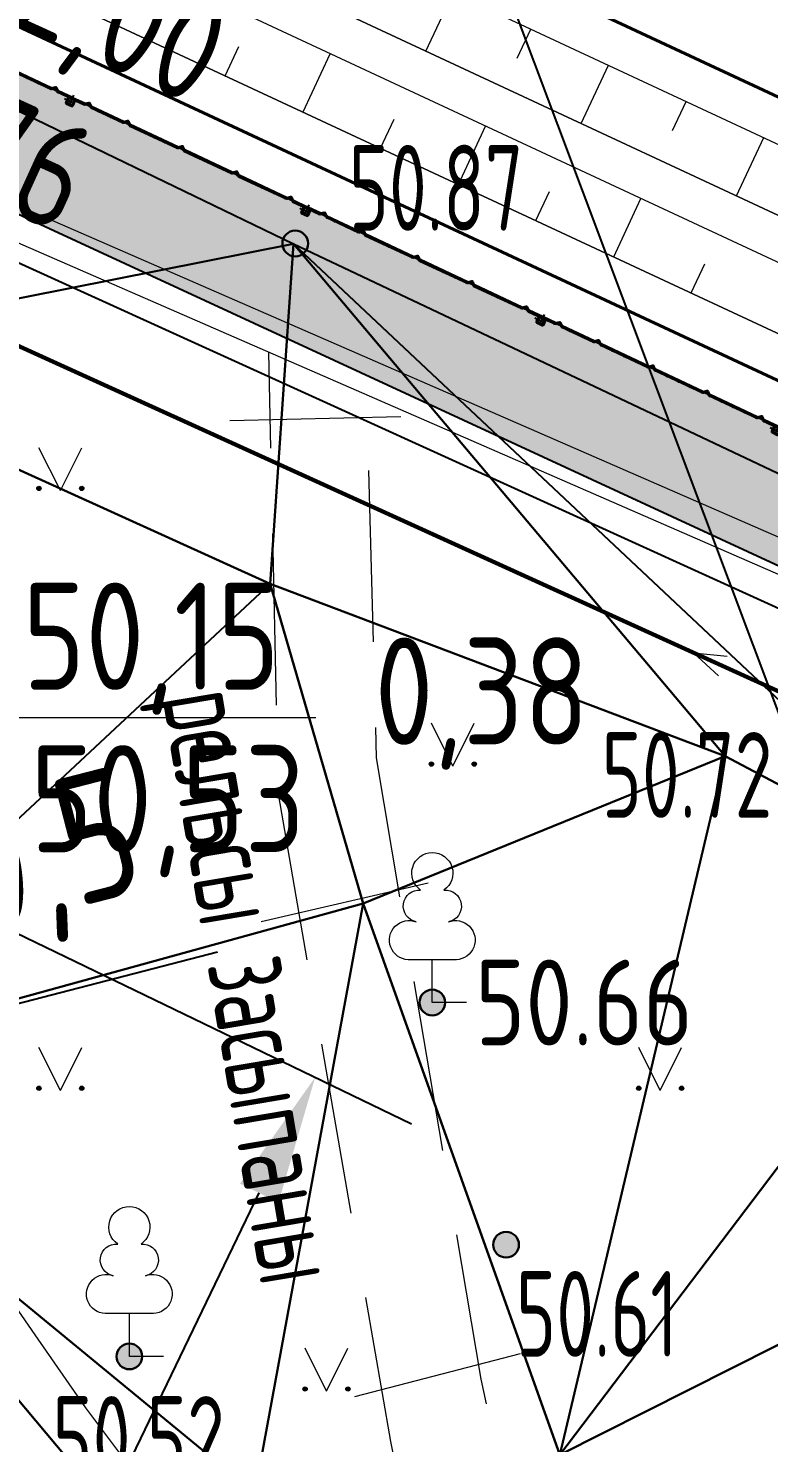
# Model space of a CAD drawing. Extents: x 1098675 to 1099684, y 381052 to 381453.
# Drawn here: x 1099286.63 to 1099295.27, y 381390.89 to 381407.39 of the extents above; entities that cross this region are included whole.
import ezdxf
from ezdxf.enums import TextEntityAlignment as Align

# ---------------------------------------------------------------- set-up
doc = ezdxf.new("R2010")
doc.units = 0
doc.header["$MEASUREMENT"] = 0
doc.header["$PDMODE"] = 34
doc.header["$PDSIZE"] = -1
doc.linetypes.add('23', pattern=[3, 2, -1])
doc.linetypes.add('Территория ПС Мелитопольская$0$GOST2.303 5', pattern=[24, 20, -1.5, 1, -1.5])
doc.layers.get('0').update_dxf_attribs({"linetype": 'CONTINUOUS', "lineweight": 0})
doc.layers.get('Defpoints').update_dxf_attribs({"color": 252, "linetype": 'CONTINUOUS'})
for name, color, linetype, lineweight in [('ГП', 7, 'CONTINUOUS', 20), ('ГП-ВП вар.1', 7, 'CONTINUOUS', 0), ('ГП-площади', 252, 'CONTINUOUS', 0), ('ГП_БЛАГОУСТРОЙСТВО_озеленение', 73, 'CONTINUOUS', 5), ('ГП_ГРАНИЦА_проект работ', 12, 'МИП_Граница_работ', 40), ('ГП_ТЕКСТ_размеры', 7, 'CONTINUOUS', 5), ('Разбивочный Благоустройство', 7, 'CONTINUOUS', 20), ('Съемка', 253, 'CONTINUOUS', 20), ('Территория ПС Мелитопольская$0$0.2 Внешнее ограждение', 5, 'CONTINUOUS', 40), ('Тропа обхода предв.', 7, 'CONTINUOUS', 0)]:
    doc.layers.add(name, color=color, linetype=linetype, lineweight=lineweight)
for name, color, linetype in [('С_R_Мелитополь1_SRF-VIEW', 252, 'CONTINUOUS'), ('Территория ПС Мелитопольская$0$0.4 Тропа обхода', 8, 'CONTINUOUS'), ('Территория ПС Мелитопольская$0$3_Осевая', 3, 'Территория ПС Мелитопольская$0$GOST2.303 5'), ('Территория ПС Мелитопольская$0$5_Заштрих', 6, 'CONTINUOUS')]:
    doc.layers.add(name, color=color, linetype=linetype)
doc.styles.add('GOST 2.304', font='GOST2304A.ttf', dxfattribs={"height": 1.25})
doc.styles.add('TOPO_D431', font='GOST2304A.ttf')
doc.styles.add('txt', font='GOST2304A.ttf')
doc.styles.add('ГОСТ', font='GOST2304A.ttf', dxfattribs={"height": 2.5})
doc.styles.add('Территория ПС Мелитопольская$0$Standard', font='GOST2304A.ttf')
doc.linetypes.add('ЗАБ ЖБ^1^', pattern='A,4,["|",txt,S=0.8,R=0,X=0,Y=0],4', length=8)
doc.linetypes.add('МИП_Граница_работ', pattern='A,10,-1.197667,[133,ltypeshp,S=0.35,R=0,X=0,Y=0],-0.044784,[133,ltypeshp,S=0.3,R=0,X=0,Y=0],-0.054403,[133,ltypeshp,S=0.24,R=0,X=0,Y=0],-0.071522,[133,ltypeshp,S=0.17,R=0,X=0,Y=0],-0.071361,[133,ltypeshp,S=0.1,R=0,X=0,Y=0],-1.662597,[133,ltypeshp,S=0.35,R=0,X=0,Y=0],-0.044784,[133,ltypeshp,S=0.3,R=0,X=0,Y=0],-0.054403,[133,ltypeshp,S=0.24,R=0,X=0,Y=0],-0.071522,[133,ltypeshp,S=0.17,R=0,X=0,Y=0],-0.071361,[133,ltypeshp,S=0.1,R=0,X=0,Y=0],-1.655597', length=15.000001)
doc.dimstyles.new('ISO-25', dxfattribs={"dimtxt": 1.5, "dimasz": 1.5, "dimexe": 1.25, "dimexo": 0, "dimtad": 1, "dimtxsty": 'TOPO_D431', "dimcen": 2.5, "dimazin": 0, "dimtfac": 1, "dimtmove": 0, "dimatfit": 3, "dimfxl": 1, "dimarcsym": 0})

# ---------------------------------------------------------------- blocks, each defined once
blk = doc.blocks.new('Территория ПС Мелитопольская$0$Панель_Н3030_150_сбоку')
for p, q in [((5, 0), (10, 0)), ((5, 0), (5, -185)), ((10, 0), (10, -185)), ((5, -265), (5, -885)), ((7, -190), (34, -223)), ((34, -227), (7, -260)), ((10, -265), (10, -885)), ((38, -220), (11, -187)), ((11, -263), (38, -230)), ((5, -965), (5, -1585)), ((7, -890), (34, -923)), ((34, -927), (7, -960)), ((10, -965), (10, -1585)), ((38, -920), (11, -887)), ((11, -963), (38, -930)), ((7, -1590), (34, -1623)), ((34, -1627), (7, -1660)), ((38, -1620), (11, -1587)), ((11, -1663), (38, -1630)), ((5, -1665), (5, -2285)), ((10, -1665), (10, -2285)), ((7, -2290), (34, -2323)), ((38, -2320), (11, -2287)), ((5, -2365), (5, -2785)), ((34, -2327), (7, -2360)), ((10, -2365), (10, -2785)), ((11, -2363), (38, -2330)), ((7, -2790), (34, -2823)), ((38, -2820), (11, -2787)), ((5, -2865), (5, -3030)), ((34, -2827), (7, -2860)), ((10, -2865), (10, -3030)), ((11, -2863), (38, -2830)), ((5, -3030), (10, -3030))]:
    blk.add_line(p, q)
for centre in [(3, -25), (3, -175), (3, -275), (33, -225), (3, -425), (3, -575), (3, -725), (3, -875), (3, -975), (33, -925), (3, -1125), (3, -1275), (3, -1425), (3, -1575), (33, -1625), (3, -1675), (3, -1825), (3, -1975), (3, -2125), (3, -2275), (3, -2375), (33, -2325), (3, -2525), (3, -2675), (3, -2775), (3, -2875), (33, -2825), (3, -3025)]:
    blk.add_circle(centre, 2.5)
for centre, radius, start, end in [((13, -185), 7.5, 180, 219.486), ((13, -265), 7.5, 140.514, 180), ((13, -185), 2.5, 180, 219.486), ((13, -265), 2.5, 140.514, 180), ((33, -225), 7.5, 320.514, 39.486), ((13, -885), 7.5, 180, 219.486), ((13, -965), 7.5, 140.514, 180), ((13, -885), 2.5, 180, 219.486), ((13, -965), 2.5, 140.514, 180), ((33, -925), 7.5, 320.514, 39.486), ((13, -1585), 7.5, 180, 219.486), ((13, -1585), 2.5, 180, 219.486), ((33, -1625), 7.5, 320.514, 39.486), ((13, -1665), 7.5, 140.514, 180), ((13, -1665), 2.5, 140.514, 180), ((13, -2285), 7.5, 180, 219.486), ((13, -2285), 2.5, 180, 219.486), ((13, -2365), 7.5, 140.514, 180), ((13, -2365), 2.5, 140.514, 180), ((33, -2325), 7.5, 320.514, 39.486), ((13, -2785), 7.5, 180, 219.486), ((13, -2785), 2.5, 180, 219.486), ((13, -2865), 7.5, 140.514, 180), ((13, -2865), 2.5, 140.514, 180), ((33, -2825), 7.5, 320.514, 39.486)]:
    blk.add_arc(centre, radius, start, end)
blk = doc.blocks.new('*U75')
at = {"layer": 'Территория ПС Мелитопольская$0$5_Заштрих'}
h = blk.add_hatch(dxfattribs=at)
h.set_pattern_fill('ANSI31', color=256)
h.set_pattern_definition([(45, (-3717.2358, -503.4625), (-2.245064, 2.245064), [])])
edge = h.paths.add_edge_path()
edge.add_line((-40, 34), (-40, -34))
edge.add_arc((-34, -34), 6, 180, 270)
edge.add_line((-34, -40), (34, -40))
edge.add_arc((34, -34), 6, 270, 360)
edge.add_line((40, -34), (40, 34))
edge.add_arc((34, 34), 6, 0, 90)
edge.add_line((34, 40), (-34, 40))
edge.add_arc((-34, 34), 6, 90, 180)
edge = h.paths.add_edge_path(flags=16)
edge.add_line((-37, 34), (-37, -34))
edge.add_arc((-34, -34), 3, 180, 270)
edge.add_line((-34, -37), (34, -37))
edge.add_arc((34, -34), 3, 270, 360)
edge.add_line((37, -34), (37, 34))
edge.add_arc((34, 34), 3, 360, 450)
edge.add_line((34, 37), (-34, 37))
edge.add_arc((-34, 34), 3, 90, 180)
for points in [[(34, 40), (-34, 40, 0.414214), (-40, 34), (-40, -34, 0.414214), (-34, -40), (34, -40, 0.414214), (40, -34), (40, 34, 0.414214)], [(34, 37), (-34, 37, 0.414214), (-37, 34), (-37, -34, 0.414214), (-34, -37), (34, -37, 0.414214), (37, -34), (37, 34, 0.414214)]]:
    blk.add_lwpolyline(points, format="xyb", close=True)
at = {"layer": 'Территория ПС Мелитопольская$0$3_Осевая'}
for p, q in [((-80, 0), (80, 0)), ((0, -80), (0, 80))]:
    blk.add_line(p, q, dxfattribs=at)
at = {"style": 'Территория ПС Мелитопольская$0$Standard', "flags": 9}
for tag, p in [('НАИМЕНОВАНИЕ', (71, -97)), ('ЕД.ИЗМ', (71, -177))]:
    blk.add_attdef(tag, p, '', height=50, dxfattribs=at)
blk = doc.blocks.new('*U51')
at = {"xscale": -1}
for name, p, rotation in [('Территория ПС Мелитопольская$0$Панель_Н3030_150_сбоку', (33481, -14189), 247.0549571256923), ('*U75', (33468, -14222), 157.0549571256924), ('Территория ПС Мелитопольская$0$Панель_Н3030_150_сбоку', (36271, -15371), 247.0549571256923), ('*U75', (36258, -15403), 157.0549571256924), ('Территория ПС Мелитопольская$0$Панель_Н3030_150_сбоку', (39062, -16552), 247.0549571256923), ('*U75', (39048, -16584), 157.0549571256924), ('Территория ПС Мелитопольская$0$Панель_Н3030_150_сбоку', (41852, -17733), 247.0549571256923), ('*U75', (41838, -17765), 157.0549571256924)]:
    blk.add_blockref(name, p, dxfattribs=dict(at, rotation=rotation))
blk = doc.blocks.new('Территория ПС Мелитопольская')
at = {"layer": 'Территория ПС Мелитопольская$0$0.4 Тропа обхода', "transparency": 33554534}
h = blk.add_hatch(color=256, dxfattribs=at)
h.dxf.hatch_style = 1
h.paths.add_polyline_path([(729104, 602832), (729225, 603130), (733466, 601233), (733380, 601036), (762579, 588771), (774045, 583823), (773675, 582825), (784155, 578208), (783870, 577056), (802583, 568921), (804433, 560231), (805151, 559888), (804505, 558535), (805975, 557904), (806369, 558822), (803976, 570060), (785748, 577984), (786028, 579117), (776266, 583536), (776626, 584530), (770978, 586532), (638012, 642832), (586836, 526190), (607888, 516968), (608530, 518433), (588945, 527013), (638843, 640743)])
at = {"layer": 'Территория ПС Мелитопольская$0$0.4 Тропа обхода'}
blk.add_lwpolyline([(729104, 602832), (638843, 640743), (588945, 527013), (608530, 518433), (607888, 516968), (586836, 526190), (638012, 642832), (770978, 586532), (776626, 584530), (776266, 583536), (786028, 579117), (785748, 577984), (803976, 570060), (806369, 558822), (805975, 557904), (804505, 558535)], dxfattribs=at)
at = {"layer": 'Территория ПС Мелитопольская$0$0.2 Внешнее ограждение'}
blk.add_blockref('*U51', (638049, 642817), dxfattribs=at)
blk = doc.blocks.new('*D107')
at = {"layer": 'Defpoints', "color": 0, "linetype": 'Continuous', "lineweight": 60, "transparency": 16777216}
for p in [(1099279.53, 381400.2), (1099289.974, 381395.154), (1099273.004, 381386.694)]:
    blk.add_point(p, dxfattribs=at)
at = {"layer": 'ГП_ТЕКСТ_размеры', "color": 0, "linetype": 'Continuous', "lineweight": -2, "transparency": 16777216}
for p, q in [((1099279.53, 381400.2), (1099291.099, 381394.61)), ((1099284.101, 381382.999), (1099289.321, 381393.804)), ((1099273.004, 381386.694), (1099284.574, 381381.104))]:
    blk.add_line(p, q, dxfattribs=at)
at = {"layer": 'ГП_ТЕКСТ_размеры', "color": 0, "linetype": 'Continuous', "lineweight": 60, "transparency": 16777216}
for points in [[(1099289.096, 381393.912), (1099289.546, 381393.695), (1099289.974, 381395.154)], [(1099283.875, 381383.107), (1099284.326, 381382.89), (1099283.448, 381381.648)]]:
    blk.add_solid(points, dxfattribs=at)
at = {"layer": 'ГП_ТЕКСТ_размеры', "color": 0, "linetype": 'Continuous', "transparency": 16777216, "insert": (1099284.154, 381386.27), "char_height": 1.5, "attachment_point": 5, "rotation": 64.2119, "style": 'TOPO_D431'}
blk.add_mtext('15', dxfattribs=at)
blk = doc.blocks.new('*D210')
at = {"layer": 'Defpoints', "color": 0, "linetype": 'Continuous', "lineweight": 60, "transparency": 16777216}
for p in [(1099277.978, 381410.892), (1099306.707, 381369.245), (1099295.239, 381364.938)]:
    blk.add_point(p, dxfattribs=at)
at = {"layer": 'ГП_ТЕКСТ_размеры', "color": 0, "linetype": 'Continuous', "lineweight": -2, "transparency": 16777216}
for p, q in [((1099277.978, 381410.892), (1099290.616, 381415.639)), ((1099289.974, 381413.795), (1099306.179, 381370.65)), ((1099295.239, 381364.938), (1099307.877, 381369.685))]:
    blk.add_line(p, q, dxfattribs=at)
at = {"layer": 'ГП_ТЕКСТ_размеры', "color": 0, "linetype": 'Continuous', "lineweight": 60, "transparency": 16777216}
for points in [[(1099290.208, 381413.883), (1099289.74, 381413.707), (1099289.446, 381415.199)], [(1099306.413, 381370.738), (1099305.945, 381370.562), (1099306.707, 381369.245)]]:
    blk.add_solid(points, dxfattribs=at)
at = {"layer": 'ГП_ТЕКСТ_размеры', "color": 0, "linetype": 'Continuous', "transparency": 16777216, "insert": (1099299.47, 381392.746), "char_height": 1.5, "attachment_point": 5, "rotation": 290.5868, "style": 'TOPO_D431'}
blk.add_mtext('49,09', dxfattribs=at)
blk = doc.blocks.new('*D243')
at = {"layer": 'Defpoints', "color": 0, "linetype": 'Continuous', "lineweight": 60, "transparency": 16777216}
for p in [(1099282.524, 381395.9), (1099282.036, 381395.775), (1099282.744, 381395.047)]:
    blk.add_point(p, dxfattribs=at)
at = {"layer": 'Разбивочный Благоустройство', "color": 0, "linetype": 'Continuous', "lineweight": -2, "transparency": 16777216}
for p, q in [((1099284.196, 381395.421), (1099288.832, 381396.616)), ((1099282.524, 381395.9), (1099283.055, 381393.837)), ((1099282.036, 381395.775), (1099282.568, 381393.711)), ((1099282.256, 381394.921), (1099282.744, 381395.047)), ((1099280.803, 381394.547), (1099279.351, 381394.173))]:
    blk.add_line(p, q, dxfattribs=at)
at = {"layer": 'Разбивочный Благоустройство', "color": 0, "linetype": 'Continuous', "lineweight": 60, "transparency": 16777216}
for points in [[(1099284.134, 381395.663), (1099284.258, 381395.179), (1099282.744, 381395.047)], [(1099280.741, 381394.789), (1099280.866, 381394.305), (1099282.256, 381394.921)]]:
    blk.add_solid(points, dxfattribs=at)
at = {"layer": 'Разбивочный Благоустройство', "color": 0, "linetype": 'Continuous', "lineweight": 20, "transparency": 16777216, "insert": (1099286.869, 381397.647), "char_height": 1.5, "attachment_point": 5, "rotation": 14.4528, "style": 'TOPO_D431'}
blk.add_mtext('0,5', dxfattribs=at)
blk = doc.blocks.new('Съемка')
at = {"layer": 'Съемка', "linetype": 'Continuous', "lineweight": -2}
h = blk.add_hatch(color=8, dxfattribs=at)
h.dxf.hatch_style = 1
edge = h.paths.add_edge_path()
edge.add_arc((1099289.741, 381404.883), 0.15, 0, 360)
h = blk.add_hatch(color=8, dxfattribs=at)
h.dxf.hatch_style = 1
edge = h.paths.add_edge_path()
edge.add_arc((1099289.741, 381404.883), 0.15, 0, 360)
at = {"layer": 'Съемка'}
h = blk.add_hatch(color=8, dxfattribs=at)
edge = h.paths.add_edge_path()
edge.add_arc((1099286.75, 381402.025), 0.025, 0, 360)
h = blk.add_hatch(color=8, dxfattribs=at)
edge = h.paths.add_edge_path()
edge.add_arc((1099287.25, 381402.025), 0.025, 0, 360)
h = blk.add_hatch(color=8, dxfattribs=at)
edge = h.paths.add_edge_path()
edge.add_arc((1099291.33, 381398.809), 0.025, 0, 360)
h = blk.add_hatch(color=8, dxfattribs=at)
edge = h.paths.add_edge_path()
edge.add_arc((1099291.83, 381398.809), 0.025, 0, 360)
at = {"layer": 'Съемка', "linetype": 'Continuous', "lineweight": -2}
h = blk.add_hatch(color=8, dxfattribs=at)
h.dxf.hatch_style = 1
edge = h.paths.add_edge_path()
edge.add_arc((1099291.341, 381396.026), 0.15, 0, 360)
at = {"layer": 'Съемка'}
h = blk.add_hatch(color=8, dxfattribs=at)
edge = h.paths.add_edge_path()
edge.add_arc((1099286.75, 381395.025), 0.025, 0, 360)
h = blk.add_hatch(color=8, dxfattribs=at)
edge = h.paths.add_edge_path()
edge.add_arc((1099287.25, 381395.025), 0.025, 0, 360)
h = blk.add_hatch(color=8, dxfattribs=at)
edge = h.paths.add_edge_path()
edge.add_arc((1099293.75, 381395.025), 0.025, 0, 360)
h = blk.add_hatch(color=8, dxfattribs=at)
edge = h.paths.add_edge_path()
edge.add_arc((1099294.25, 381395.025), 0.025, 0, 360)
at = {"layer": 'Съемка', "linetype": 'Continuous', "lineweight": -2}
h = blk.add_hatch(color=8, dxfattribs=at)
h.dxf.hatch_style = 1
edge = h.paths.add_edge_path()
edge.add_arc((1099292.202, 381393.2), 0.15, 0, 360)
h = blk.add_hatch(color=8, dxfattribs=at)
h.dxf.hatch_style = 1
edge = h.paths.add_edge_path()
edge.add_arc((1099292.202, 381393.2), 0.15, 0, 360)
h = blk.add_hatch(color=8, dxfattribs=at)
h.dxf.hatch_style = 1
edge = h.paths.add_edge_path()
edge.add_arc((1099287.805, 381391.896), 0.15, 0, 360)
at = {"layer": 'Съемка'}
h = blk.add_hatch(color=8, dxfattribs=at)
edge = h.paths.add_edge_path()
edge.add_arc((1099289.856, 381391.516), 0.025, 0, 360)
h = blk.add_hatch(color=8, dxfattribs=at)
edge = h.paths.add_edge_path()
edge.add_arc((1099290.356, 381391.516), 0.025, 0, 360)
at = {"layer": 'Съемка', "color": 8, "linetype": 'Continuous', "lineweight": 20}
for points in [[(1099353.97, 381359.276), (1099355.852, 381363.401), (1099339.8, 381379.239), (1099321.203, 381387.751), (1099296.212, 381399.281), (1099273.687, 381409.516), (1099250.459, 381366.989), (1099263.498, 381360.319), (1099266.568, 381358.979)], [(1099296.212, 381399.281), (1099294.391, 381400.108)], [(1099294.681, 381399.839), (1099294.391, 381400.108), (1099294.784, 381400.067)]]:
    blk.add_lwpolyline(points, dxfattribs=at)
at = {"layer": 'Съемка', "color": 8, "linetype": 'Continuous', "lineweight": 20, "flags": 128}
blk.add_lwpolyline([(1099291.983, 381376.134), (1099282.726, 381395.115), (1099280.686, 381403.03), (1099283.191, 381406.77), (1099321.586, 381390.037), (1099329.077, 381386.773), (1099332.472, 381385.293), (1099344.76, 381379.726), (1099348.385, 381377.743)], dxfattribs=at)
at = {"layer": 'Съемка', "color": 8, "linetype": 'ЗАБ ЖБ^1^', "lineweight": 0, "ltscale": 0.5, "flags": 128}
blk.add_lwpolyline([(1099292.352, 381376.29), (1099283.103, 381395.254), (1099281.118, 381402.956), (1099283.337, 381406.27), (1099321.426, 381389.67), (1099328.917, 381386.406), (1099332.308, 381384.928), (1099335.667, 381383.362), (1099344.469, 381379.418)], dxfattribs=at)
at = {"layer": 'Съемка', "color": 8, "linetype": '23', "lineweight": 0, "flags": 128}
for points in [[(1099304.03, 381360.792), (1099298.546, 381368.197), (1099295.006, 381375.715), (1099292.304, 381383.921), (1099290.857, 381390.903), (1099289.544, 381398.461), (1099289.434, 381403.613)], [(1099305.085, 381361.52), (1099299.601, 381368.925), (1099296.061, 381376.443), (1099293.359, 381384.65), (1099291.912, 381391.632), (1099290.69, 381398.88), (1099290.578, 381403.115)]]:
    blk.add_lwpolyline(points, dxfattribs=at)
at = {"layer": 'Съемка', "color": 8}
for points in [[(1099290.974, 381402.86), (1099288.976, 381402.813)], [(1099291.292, 381397.419), (1099289.345, 381396.967)], [(1099292.366, 381391.928), (1099290.432, 381391.426)]]:
    blk.add_lwpolyline(points, dxfattribs=at)
at = {"layer": 'Съемка', "color": 8, "linetype": 'Continuous', "lineweight": 9, "flags": 128}
for points in [[(1099287, 381402), (1099286.75, 381402.5)], [(1099287, 381402), (1099287.25, 381402.5)], [(1099291.58, 381398.784), (1099291.33, 381399.284)], [(1099291.58, 381398.784), (1099291.83, 381399.284)], [(1099287, 381395), (1099286.75, 381395.5)], [(1099287, 381395), (1099287.25, 381395.5)], [(1099294, 381395), (1099293.75, 381395.5)], [(1099294, 381395), (1099294.25, 381395.5)], [(1099290.106, 381391.491), (1099289.856, 381391.991)], [(1099290.106, 381391.491), (1099290.356, 381391.991)]]:
    blk.add_lwpolyline(points, dxfattribs=at)
at = {"layer": 'Съемка', "color": 8, "linetype": 'Continuous', "lineweight": 20}
for points in [[(1099291.741, 381396.026), (1099291.341, 381396.026), (1099291.341, 381396.526), (1099291.059, 381396.526, -1.178675), (1099291.152, 381396.967, -0.944856), (1099291.205, 381397.338, -3.216662), (1099291.477, 381397.338, -0.944856), (1099291.529, 381396.967, -1.178675), (1099291.622, 381396.526, 0), (1099291.341, 381396.526, 0.669612)], [(1099288.205, 381391.896), (1099287.805, 381391.896), (1099287.805, 381392.396), (1099287.523, 381392.396, -1.178675), (1099287.616, 381392.837, -0.944856), (1099287.669, 381393.208, -3.216662), (1099287.941, 381393.208, -0.944856), (1099287.993, 381392.837, -1.178675), (1099288.086, 381392.396, 0), (1099287.805, 381392.396, 0.669612)]]:
    blk.add_lwpolyline(points, format="xyb", dxfattribs=at)
at = {"layer": 'Съемка', "color": 8, "ltscale": 0.5, "flags": 128}
blk.add_lwpolyline([(1099282.706, 381395.193), (1099282.778, 381395.202), (1099282.921, 381395.201), (1099283.096, 381395.186), (1099283.427, 381395.132), (1099283.886, 381394.998), (1099284.438, 381394.726), (1099285.052, 381394.251), (1099285.614, 381393.647), (1099286.153, 381392.939), (1099286.702, 381392.148), (1099287.293, 381391.297), (1099287.957, 381390.41)], dxfattribs=at)
at = {"layer": 'Съемка', "color": 8, "linetype": 'Continuous', "lineweight": -2}
for centre in [(1099289.741, 381404.883), (1099289.741, 381404.883), (1099291.341, 381396.026), (1099292.202, 381393.2), (1099292.202, 381393.2), (1099287.805, 381391.896)]:
    blk.add_circle(centre, 0.15, dxfattribs=at)
at = {"layer": 'Съемка', "color": 8, "linetype": 'Continuous', "lineweight": 0}
for centre in [(1099286.75, 381402.025), (1099287.25, 381402.025), (1099291.33, 381398.809), (1099291.83, 381398.809), (1099286.75, 381395.025), (1099287.25, 381395.025), (1099293.75, 381395.025), (1099294.25, 381395.025), (1099289.856, 381391.516), (1099290.356, 381391.516)]:
    blk.add_circle(centre, 0.025, dxfattribs=at)
at = {"layer": 'Съемка', "color": 8, "lineweight": 30, "style": 'ГОСТ', "width": 0.8}
for s, p in [('50.87', (1099290.366, 381405.033)), ('50.72', (1099293.318, 381398.182)), ('50.61', (1099292.318, 381391.893)), ('50.52', (1099286.908, 381390.433))]:
    blk.add_text(s, height=1, dxfattribs=at).set_placement(p)
at = {"layer": 'Съемка', "color": 8, "style": 'ГОСТ', "width": 0.8}
blk.add_text('рельсы засыпаны', height=1, rotation=279.5708, dxfattribs=at).set_placement((1099288.676, 381399.676), align=Align.MIDDLE_LEFT)
at = {"layer": 'Съемка', "color": 8, "linetype": 'Continuous', "lineweight": 30, "style": 'ГОСТ'}
blk.add_text('50.66', height=1, dxfattribs=at).set_placement((1099291.841, 381395.526))
blk = doc.blocks.new('Канава')
at = {"layer": 'ГП', "color": 116, "linetype": 'Continuous', "lineweight": 20, "true_color": 0x136734, "elevation": 50.406}
for points in [[(1099311.525, 381398.517), (1099254.184, 381425.232)], [(1099310.528, 381398.154), (1099254.149, 381424.421)], [(1099310.317, 381397.701), (1099254.126, 381423.88)], [(1099310.68, 381396.704), (1099254.091, 381423.069)], [(1099288.019, 381407.262), (1099288.336, 381407.942)], [(1099291.266, 381407.128), (1099291.583, 381407.808)], [(1099292.331, 381407.046), (1099292.489, 381407.386)], [(1099288.925, 381406.84), (1099289.084, 381407.18)], [(1099289.832, 381406.418), (1099290.149, 381407.097)], [(1099293.079, 381406.284), (1099293.396, 381406.964)], [(1099294.144, 381406.201), (1099294.302, 381406.541)], [(1099290.738, 381405.995), (1099290.897, 381406.335)], [(1099291.645, 381405.573), (1099291.962, 381406.253)], [(1099294.892, 381405.439), (1099295.209, 381406.119)], [(1099292.551, 381405.151), (1099292.71, 381405.491)], [(1099293.458, 381404.728), (1099293.774, 381405.408)], [(1099294.364, 381404.306), (1099294.523, 381404.646)]]:
    blk.add_lwpolyline(points, dxfattribs=at)
blk = doc.blocks.new('_Oblique')
at = {"color": 0, "linetype": 'ByBlock', "lineweight": -2}
blk.add_line((-0.5, -0.5), (0.5, 0.5), dxfattribs=at)
blk = doc.blocks.new('*D323')
at = {"color": 0, "linetype": 'Continuous', "lineweight": -2, "transparency": 16777216}
for p, q in [((1099273.687, 381409.516), (1099274.259, 381410.774)), ((1099274.052, 381410.319), (1099296.598, 381400.074)), ((1099296.233, 381399.271), (1099296.804, 381400.53))]:
    blk.add_line(p, q, dxfattribs=at)
at = {"layer": 'Defpoints', "color": 0, "linetype": 'Continuous', "lineweight": 60, "transparency": 16777216}
for p in [(1099273.687, 381409.516), (1099296.598, 381400.074), (1099296.233, 381399.271)]:
    blk.add_point(p, dxfattribs=at)
at = {"color": 0, "linetype": 'Continuous', "lineweight": -2, "transparency": 16777216, "xscale": 0.5, "yscale": 0.5, "zscale": 0.5}
for p, rotation in [((1099274.052, 381410.319), 155.5624178654661), ((1099296.598, 381400.074), 335.5624178654662)]:
    blk.add_blockref('_Oblique', p, dxfattribs=dict(at, rotation=rotation))
at = {"color": 0, "linetype": 'Continuous', "lineweight": 20, "transparency": 16777216, "insert": (1099285.726, 381406.079), "char_height": 1.25, "attachment_point": 5, "rotation": 335.5624, "style": 'GOST 2.304'}
blk.add_mtext('24,76', dxfattribs=at)

msp = doc.modelspace()

# ---------------------------------------------------------------- block references
at = {"layer": 'Съемка', "color": 6, "lineweight": 30}
msp.add_blockref('Съемка', (0, 0), dxfattribs=at)

# ---------------------------------------------------------------- next in the draw order: hatches: boundary and pattern name
at = {"layer": 'ГП_БЛАГОУСТРОЙСТВО_озеленение', "linetype": 'Continuous'}
h = msp.add_hatch(dxfattribs=at)
h.set_pattern_fill('ANSI38', color=8, scale=3)
h.set_pattern_definition([(45, (0, 0), (-0.26516504294, 0.26516504294), []), (135, (0, 0), (-0.79549512883, 0.26516504294), [0.9375, -0.5625])])
edge = h.paths.add_edge_path()
edge.add_line((1099288.78, 381379.142), (1099288.841, 381379.017))
edge.add_line((1099288.841, 381379.017), (1099290.687, 381375.237))
edge.add_line((1099290.687, 381375.237), (1099291, 381375.363))
edge.add_line((1099291, 381375.363), (1099290.889, 381375.639))
edge.add_line((1099290.889, 381375.639), (1099291.983, 381376.134))
edge.add_line((1099291.983, 381376.134), (1099290.118, 381379.959))
edge.add_line((1099290.118, 381379.959), (1099282.726, 381395.115))
edge.add_line((1099282.726, 381395.115), (1099278.977, 381408.705))
edge.add_line((1099278.977, 381408.705), (1099271.621, 381412.107))
edge.add_line((1099271.621, 381412.107), (1099270.82, 381410.438))
edge.add_line((1099270.82, 381410.438), (1099278.032, 381406.943))
edge.add_arc((1099949.181, 381579.391), 692.95, 194.410067, 195.504677)
edge.add_line((1099281.448, 381394.153), (1099288.78, 381379.142))
h = msp.add_hatch(dxfattribs=at)
h.set_pattern_fill('ANSI38', color=256, scale=3)
h.set_pattern_definition([(45, (220.5379, -49.46868), (-0.26516504294, 0.26516504294), []), (135, (220.5379, -49.46868), (-0.79549512883, 0.26516504294), [0.9375, -0.5625])])
h.paths.add_polyline_path([(1099281.307, 381394.442), (1099280.258, 381398.447, -0.188048), (1099279.86, 381393.378), (1099275.944, 381385.274), (1099288.841, 381379.017)])
h.paths.add_polyline_path([(1099270.819, 381410.438), (1099268.91, 381406.445), (1099276.604, 381402.725, -0.209744), (1099280.258, 381398.447), (1099278.032, 381406.943)])

# ---------------------------------------------------------------- next in the draw order: linework, layer by layer
at = {"linetype": 'Continuous', "lineweight": 60}
msp.add_lwpolyline([(1099266.544, 381358.989), (1099263.499, 381360.317), (1099250.459, 381366.989), (1099273.687, 381409.516), (1099296.212, 381399.281), (1099321.203, 381387.751), (1099339.8, 381379.239), (1099355.852, 381363.401), (1099353.97, 381359.276)], dxfattribs=at)
at = {"layer": 'ГП-ВП вар.1', "color": 0, "linetype": 'ByBlock', "lineweight": 18}
msp.add_lwpolyline([(1099285.925, 381399.35), (1099289.98, 381399.35)], dxfattribs=at)
at = {"layer": 'ГП-площади', "color": 1, "linetype": 'Continuous', "lineweight": 20}
msp.add_lwpolyline([(1099195.291, 381306.731), (1099196.981, 381308.513), (1099252.529, 381423.832), (1099254.149, 381424.421), (1099310.528, 381398.154), (1099310.317, 381397.701), (1099254.126, 381423.88), (1099252.89, 381423.43), (1099197.432, 381308.296), (1099197.112, 381305.903), (1099253.433, 381422.83), (1099254.091, 381423.069), (1099310.68, 381396.704), (1099311.525, 381398.517), (1099254.184, 381425.232), (1099251.984, 381424.431), (1099195.291, 381306.731)], close=True, dxfattribs=at)
at = {"layer": 'ГП_ГРАНИЦА_проект работ', "linetype": 'МИП_Граница_работ', "ltscale": 0.4}
msp.add_lwpolyline([(1099194.623, 381306.498), (1099197.326, 381305.196), (1099253.796, 381422.43), (1099254.067, 381422.529), (1099310.922, 381396.04), (1099312.189, 381398.759), (1099254.208, 381425.773), (1099251.622, 381424.831)], close=True, dxfattribs=at)
at = {"layer": 'С_R_Мелитополь1_SRF-VIEW', "linetype": 'Continuous'}
for points in [[(1099289.722, 381404.879), (1099283.447, 381403.633), (1099284.628, 381407.337)], [(1099289.448, 381400.91), (1099283.447, 381403.633), (1099289.722, 381404.879)], [(1099289.448, 381400.91), (1099289.722, 381404.879), (1099294.761, 381398.902)], [(1099294.761, 381398.902), (1099289.722, 381404.879), (1099297.795, 381397.296)], [(1099297.795, 381397.296), (1099289.722, 381404.879), (1099307.757, 381396.342)], [(1099289.448, 381400.91), (1099283.316, 381395.195), (1099283.447, 381403.633)], [(1099290.535, 381397.181), (1099283.316, 381395.195), (1099289.448, 381400.91)], [(1099289.448, 381400.91), (1099294.761, 381398.902), (1099290.535, 381397.181)], [(1099292.829, 381390.748), (1099290.535, 381397.181), (1099294.761, 381398.902)], [(1099297.795, 381397.296), (1099292.829, 381390.748), (1099294.761, 381398.902)], [(1099300.351, 381394.537), (1099292.829, 381390.748), (1099297.795, 381397.296)], [(1099283.316, 381395.195), (1099290.535, 381397.181), (1099289.27, 381390.3)], [(1099289.27, 381390.3), (1099290.535, 381397.181), (1099292.829, 381390.748)], [(1099286.033, 381389.415), (1099283.316, 381395.195), (1099287.838, 381389.802)], [(1099283.316, 381395.195), (1099289.27, 381390.3), (1099287.838, 381389.802)], [(1099296.625, 381388.237), (1099292.829, 381390.748), (1099300.351, 381394.537)]]:
    msp.add_3dface(points, dxfattribs=at)

# ---------------------------------------------------------------- next in the draw order: block references
at = {"layer": 'ГП', "color": 1, "linetype": 'Continuous', "lineweight": 20}
msp.add_blockref('Канава', (0, 0), dxfattribs=at)
at = {"layer": 'Тропа обхода предв.', "xscale": 0.001, "yscale": 0.001, "zscale": 0.001, "rotation": 357.9626094329727}
msp.add_blockref('Территория ПС Мелитопольская', (1098593.679, 380802.216), dxfattribs=at)

# ---------------------------------------------------------------- next in the draw order: texts
at = {"layer": 'ГП-ВП вар.1', "color": 7, "lineweight": 20, "insert": (1099286.226, 381408.908), "char_height": 1.25, "width": 2.17057, "attachment_point": 1, "rotation": 335.513, "style": 'GOST 2.304'}
msp.add_mtext('62,00', dxfattribs=at)
at = {"layer": 'ГП-ВП вар.1', "color": 1, "lineweight": 20, "insert": (1099286.559, 381400.925), "char_height": 1.25, "width": 4.51737, "attachment_point": 1, "style": 'GOST 2.304'}
msp.add_mtext('50,15', dxfattribs=at)
at = {"layer": 'ГП-ВП вар.1', "lineweight": 20, "insert": (1099286.65, 381399.029), "char_height": 1.25, "width": 4.51737, "attachment_point": 1, "style": 'GOST 2.304'}
msp.add_mtext('50,53', dxfattribs=at)
at = {"layer": 'ГП-площади', "color": 3, "lineweight": 20, "insert": (1099290.667, 381400.284), "char_height": 1.25, "width": 4.51737, "attachment_point": 1, "style": 'GOST 2.304'}
msp.add_mtext('0,38', dxfattribs=at)

# ---------------------------------------------------------------- next in the draw order: dimensions: what is measured, and where the dimension line sits
at = {"linetype": 'Continuous', "lineweight": 20}
dim = msp.add_aligned_dim(p1=(1099273.687, 381409.516), p2=(1099296.233, 381399.271), distance=0.882, dimstyle='ISO-25', override={"dimasz": 0.5, "dimexe": 0.5, "dimgap": 0.25, "dimtxsty": 'GOST 2.304', "dimblk1": 'Oblique', "dimblk2": 'Oblique', "dimsah": 1}, dxfattribs=at)
dim.commit()
dim.dimension.update_dxf_attribs({"geometry": '*D323', "text_midpoint": (1099285.726, 381406.079)})
at = {"layer": 'ГП_ТЕКСТ_размеры', "color": 7, "linetype": 'Continuous'}
dim = msp.add_aligned_dim(p1=(1099277.978, 381410.892), p2=(1099295.239, 381364.938), distance=12.25, dimstyle='ISO-25', dxfattribs=at)
dim.commit()
dim.dimension.update_dxf_attribs({"geometry": '*D210', "text_midpoint": (1099299.47, 381392.746)})
dim = msp.add_linear_dim(base=(1099289.974, 381395.154), p1=(1099273.004, 381386.694), p2=(1099279.53, 381400.2), angle=64.2119, dimstyle='ISO-25', dxfattribs=at)
dim.commit()
dim.dimension.update_dxf_attribs({"geometry": '*D107', "text_midpoint": (1099285.392, 381385.672), "dimtype": 161})
at = {"layer": 'Разбивочный Благоустройство', "color": 7, "linetype": 'Continuous', "lineweight": 20}
dim = msp.add_aligned_dim(p1=(1099282.036, 381395.775), p2=(1099282.524, 381395.9), distance=-0.881, dimstyle='ISO-25', dxfattribs=at)
dim.commit()
dim.dimension.update_dxf_attribs({"geometry": '*D243', "text_midpoint": (1099286.869, 381397.647)})

doc.saveas('drawing.dxf')
